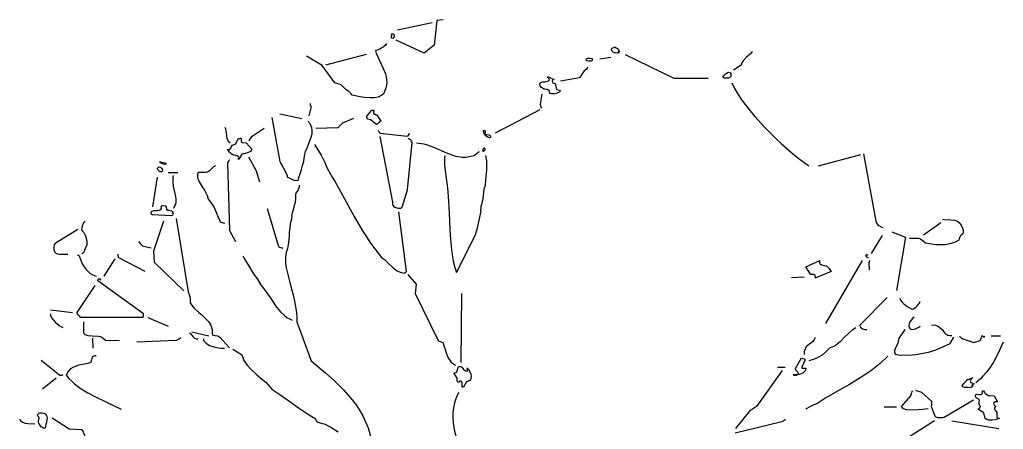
# Model space of a CAD drawing. Header units: metres. Extents: x -5.8 to 5, y 0 to 11.2.
# Drawn here: x -4.79 to 4.78, y 7.19 to 11.17 of the extents above; entities that cross this region are included whole.
import ezdxf

# ---------------------------------------------------------------- set-up
doc = ezdxf.new("R2010")
doc.units = ezdxf.units.M
doc.header["$LTSCALE"] = 0.2

msp = doc.modelspace()

# ---------------------------------------------------------------- linework, layer by layer
at = {"flags": 128}
for points in [[(-0.6679, 11.1704), (-0.7277, 11.161), (-0.7544, 10.9219), (-0.8504, 10.8465), (-1.1256, 10.9723)], [(-0.7749, 11.1405), (-1.1099, 11.0698)], [(-1.146, 11.0289), (-1.1445, 11.0242), (-1.1429, 11.0163), (-1.1445, 11.0116), (-1.146, 11.0053), (-1.1476, 10.999), (-1.1523, 10.9911), (-1.1555, 10.988), (-1.1665, 10.9896), (-1.1696, 10.9943), (-1.1696, 11.0084), (-1.1665, 11.0163), (-1.1649, 11.0257), (-1.1602, 11.0352), (-1.1523, 11.032), (-1.1476, 11.0289), (-1.146, 11.0289), (-1.146, 11.0289)], [(-1.2184, 10.9377), (-1.2294, 10.9235), (-1.2404, 10.9125), (-1.2514, 10.9031), (-1.2703, 10.8921), (-1.2829, 10.8842), (-1.308, 10.8748), (-1.3253, 10.87), (-1.319, 10.8449), (-1.2876, 10.7725), (-1.2498, 10.697), (-1.2294, 10.6436), (-1.2215, 10.6168), (-1.2168, 10.5901), (-1.2152, 10.5618), (-1.2168, 10.5351), (-1.2231, 10.5052), (-1.2483, 10.4486), (-1.264, 10.436), (-1.2986, 10.4187), (-1.3348, 10.4108), (-1.3741, 10.4092), (-1.4339, 10.4155), (-1.4747, 10.4218), (-1.5518, 10.4375), (-1.5549, 10.4391), (-1.5628, 10.4486), (-1.5722, 10.4596), (-1.5754, 10.4659), (-1.5801, 10.469), (-1.5848, 10.4753), (-1.5927, 10.48), (-1.6068, 10.4879), (-1.6131, 10.491), (-1.6587, 10.5366), (-1.7201, 10.5555), (-1.8428, 10.7238), (-1.9953, 10.8166)], [(1.0101, 10.8999), (1.0164, 10.8968), (1.0227, 10.8921), (1.0306, 10.8858), (1.0384, 10.8763), (1.0447, 10.8606), (1.0384, 10.8527), (1.0353, 10.8465), (1.0416, 10.8543), (1.0463, 10.8669), (1.0431, 10.8669), (1.0243, 10.8465), (1.0085, 10.848), (1.0007, 10.8496), (0.9865, 10.8559), (0.9755, 10.8653), (0.9692, 10.8763), (0.9692, 10.8858), (0.9755, 10.8936), (0.9834, 10.8968), (0.9912, 10.9015), (0.9944, 10.9015), (1.0007, 10.9062), (1.0023, 10.9046), (1.0038, 10.9031), (1.007, 10.8999), (1.0101, 10.8999), (1.0101, 10.8999)], [(-1.4166, 10.8307), (-1.8113, 10.7285)], [(1.1013, 10.8307), (1.5747, 10.6027), (1.9081, 10.6027)], [(2.3391, 10.8606), (2.3265, 10.8433), (2.3029, 10.8229), (2.2793, 10.8024), (2.2494, 10.771), (2.2368, 10.7505), (2.229, 10.7285), (2.1566, 10.6782)], [(0.7506, 10.7993), (0.7538, 10.7977), (0.7805, 10.7946), (0.7805, 10.7741), (0.7758, 10.7694), (0.7679, 10.7662), (0.7459, 10.7662), (0.7302, 10.771), (0.7223, 10.7773), (0.7223, 10.7835), (0.7255, 10.7883), (0.7333, 10.7946), (0.7412, 10.7961), (0.7506, 10.7993), (0.7506, 10.7993)], [(0.9645, 10.804), (0.8576, 10.7851)], [(0.7349, 10.7081), (0.7333, 10.6986), (0.727, 10.6892), (0.7207, 10.6829), (0.7097, 10.6766), (0.705, 10.6735), (0.6594, 10.6058), (0.4754, 10.5712)], [(2.1236, 10.6577), (2.1252, 10.6546), (2.1283, 10.653), (2.1299, 10.6499), (2.133, 10.6483), (2.1315, 10.642), (2.1315, 10.6247), (2.1299, 10.6168), (2.122, 10.6074), (2.1142, 10.6043), (2.1063, 10.6027), (2.078, 10.6027), (2.0638, 10.6011), (2.056, 10.609), (2.0544, 10.6168), (2.0607, 10.6294), (2.078, 10.6451), (2.1047, 10.6609), (2.1063, 10.6593), (2.1236, 10.6577), (2.1236, 10.6577)], [(0.3527, 10.6153), (0.4125, 10.5901), (0.4046, 10.5885), (0.3968, 10.5822), (0.3936, 10.5744), (0.3952, 10.5634), (0.3983, 10.5571), (0.4094, 10.5539), (0.4235, 10.5508), (0.4361, 10.491), (0.4518, 10.4894), (0.4675, 10.4863), (0.4738, 10.4784), (0.4597, 10.4643), (0.4424, 10.4548), (0.4156, 10.4486), (0.3858, 10.4486), (0.3716, 10.4517), (0.37, 10.4548), (0.3685, 10.4596), (0.3685, 10.4659), (0.3669, 10.4706), (0.3622, 10.4784), (0.3512, 10.4879), (0.3433, 10.491), (0.337, 10.4926), (0.3229, 10.4942), (0.315, 10.4957), (0.3071, 10.4973), (0.2977, 10.5036), (0.2883, 10.5115), (0.2757, 10.5288), (0.2725, 10.5461), (0.282, 10.5602), (0.3024, 10.5665), (0.3213, 10.5665), (0.3339, 10.5681), (0.3575, 10.5759), (0.3637, 10.5822), (0.3653, 10.5854), (0.359, 10.5995), (0.348, 10.6121), (0.348, 10.6137), (0.3527, 10.6153), (0.3527, 10.6153)], [(2.1393, 10.5555), (2.1661, 10.5005), (2.2353, 10.3919), (2.317, 10.2834), (2.3626, 10.2284), (2.4617, 10.1214), (2.5655, 10.0176), (2.619, 9.9673), (2.7275, 9.873), (2.781, 9.8289), (2.8879, 9.7487)], [(0.2914, 10.447), (0.2772, 10.3495), (0.2788, 10.34), (0.2804, 10.3338), (0.282, 10.3275), (0.2835, 10.3212), (0.2883, 10.3133), (0.2914, 10.3102)], [(-1.9607, 10.3558), (-1.9607, 10.3448), (-1.9591, 10.34), (-1.9576, 10.3369), (-1.956, 10.3338), (-1.9544, 10.329), (-1.9513, 10.3259), (-1.9749, 10.2347)], [(-2.2564, 10.2551), (-2.0425, 10.2095)], [(-1.3411, 10.2897), (-1.3426, 10.2834), (-1.3442, 10.2803), (-1.3442, 10.2646), (-1.3411, 10.2551), (-1.3379, 10.2535), (-1.3269, 10.2504), (-1.3175, 10.2457), (-1.3112, 10.2441), (-1.2734, 10.1828), (-1.2829, 10.1796), (-1.2876, 10.1765), (-1.2907, 10.1718), (-1.2955, 10.167), (-1.3033, 10.1608), (-1.3096, 10.156), (-1.3159, 10.1529), (-1.3301, 10.1639), (-1.3442, 10.1749), (-1.3584, 10.1859), (-1.3741, 10.1954), (-1.3867, 10.2001), (-1.4024, 10.2032), (-1.404, 10.2064), (-1.4055, 10.2095), (-1.4071, 10.2127), (-1.4087, 10.2158), (-1.4103, 10.2205), (-1.4103, 10.2331), (-1.3599, 10.2897), (-1.3411, 10.2897), (-1.3411, 10.2897)], [(0.2725, 10.2944), (-0.1631, 10.0664)], [(-2.3319, 10.2189), (-2.2564, 9.7912), (-2.2454, 9.7739), (-2.2344, 9.7566), (-2.2186, 9.7283), (-2.2013, 9.6905), (-2.1887, 9.6606), (-2.1793, 9.6402), (-2.1652, 9.6323), (-2.1274, 9.6135), (-2.1133, 9.6087), (-2.0771, 9.6103), (-2.0661, 9.6465), (-2.0582, 9.6732), (-2.0456, 9.7125), (-2.0346, 9.7519), (-2.0236, 9.7943), (-2.0173, 9.8226), (-2.0158, 9.8446), (-2.0047, 9.8887), (-1.9874, 9.9327), (-1.9701, 9.9767), (-1.9528, 10.0192), (-1.9418, 10.0601), (-1.9403, 10.101), (-1.9434, 10.1199), (-1.9607, 10.1592), (-1.967, 10.1655), (-1.9717, 10.1702), (-1.9764, 10.1765), (-1.978, 10.1796), (-1.9812, 10.1843)], [(-1.5377, 10.2095), (-1.6446, 10.1639), (-1.6902, 10.1183), (-1.9041, 10.112)], [(-2.7911, 10.1262), (-2.7848, 10.1089), (-2.7801, 10.09), (-2.7785, 10.0695), (-2.7706, 10.0176), (-2.7565, 9.9893), (-2.7392, 9.9736)], [(-2.4089, 10.112), (-2.5332, 10.0286), (-2.5473, 10.0129), (-2.5568, 9.9909)], [(-1.2986, 10.0963), (-1.297, 10.0884), (-1.2939, 10.0837), (-1.2892, 10.0774), (-1.286, 10.0711), (-1.2797, 10.0664), (-1.0187, 10.0365), (-1.0139, 10.0397), (-1.0077, 10.0428), (-0.9982, 10.0538), (-0.9982, 10.0664)], [(-0.2559, 10.0916), (-0.2575, 10.0884), (-0.2575, 10.079), (-0.259, 10.0743), (-0.2606, 10.0695), (-0.2622, 10.0664), (-0.259, 10.0585), (-0.248, 10.0538), (-0.2197, 10.0507), (-0.2119, 10.0459), (-0.2071, 10.0428), (-0.2024, 10.0349), (-0.2056, 10.0286), (-0.215, 10.0224), (-0.2244, 10.0239), (-0.2355, 10.0286), (-0.2528, 10.0428), (-0.2716, 10.0695), (-0.2763, 10.0853), (-0.2763, 10.0916), (-0.2748, 10.0947), (-0.2606, 10.0916), (-0.2559, 10.0916), (-0.2559, 10.0916)], [(-2.6385, 10.0192), (-2.6338, 10.0176), (-2.6291, 10.0129), (-2.6307, 10.0019), (-2.6307, 9.9893), (-2.6291, 9.9846), (-2.6181, 9.9752), (-2.5851, 9.972), (-2.5788, 9.9705), (-2.5285, 9.9123), (-2.5332, 9.8997), (-2.541, 9.8903), (-2.5709, 9.8745), (-2.5929, 9.8682), (-2.6244, 9.8619), (-2.6527, 9.8132), (-2.6621, 9.8132), (-2.6621, 9.8179), (-2.6574, 9.8195), (-2.648, 9.8289), (-2.6495, 9.8321), (-2.6621, 9.8415), (-2.67, 9.8462), (-2.6779, 9.8494), (-2.6841, 9.8509), (-2.6983, 9.8525), (-2.7046, 9.8525), (-2.7203, 9.8604), (-2.7345, 9.8714), (-2.7455, 9.884), (-2.7565, 9.8981), (-2.7644, 9.9123), (-2.7565, 9.9076), (-2.7455, 9.9091), (-2.7423, 9.9091), (-2.7329, 9.9201), (-2.7235, 9.9437), (-2.7219, 9.9469), (-2.7187, 9.95), (-2.714, 9.9516), (-2.7046, 9.9547), (-2.6999, 9.9579), (-2.6936, 9.9594), (-2.6841, 9.9657), (-2.6574, 10.0161), (-2.6448, 10.0161), (-2.6385, 10.0192), (-2.6385, 10.0192)], [(-1.9198, 9.9579), (-1.8789, 9.8965), (-1.8538, 9.8525), (-1.8192, 9.7817), (-1.7971, 9.733), (-1.7468, 9.6386), (-1.7169, 9.5946), (-1.6116, 9.3996), (-1.5329, 9.2565), (-1.4527, 9.1165), (-1.3647, 8.9844), (-1.3332, 8.9419), (-1.2656, 8.8601), (-1.2388, 8.8397), (-1.2011, 8.8051), (-1.1523, 8.7579), (-1.113, 8.7296), (-1.0847, 8.7154), (-1.047, 8.7076), (-1.0422, 8.7092), (-1.0391, 8.7107), (-1.0344, 8.7123), (-1.0312, 8.7139), (-1.0297, 8.717), (-1.025, 8.7217), (-1.0973, 9.3036)], [(-1.2844, 10.0349), (-1.1586, 9.3964), (-1.1586, 9.376), (-1.1571, 9.3713), (-1.1555, 9.3681), (-1.1492, 9.3587), (-1.1382, 9.3492), (-1.1193, 9.3414), (-1.1067, 9.3367), (-1.08, 9.3382), (-1.0768, 9.3398), (-1.0706, 9.3445), (-1.0674, 9.3492), (-1.0139, 9.5175), (-0.9699, 9.9752), (-0.9715, 9.9815), (-0.9778, 9.994), (-0.9825, 9.9988), (-0.9919, 10.0051), (-1.0014, 10.0113), (-1.0061, 10.0161)], [(-0.9274, 9.9736), (-0.8567, 9.9626), (-0.8221, 9.9532), (-0.7529, 9.9264), (-0.6506, 9.8824), (-0.5814, 9.8557), (-0.5468, 9.8446), (-0.4777, 9.8336), (-0.4431, 9.8336), (-0.3644, 9.8494), (-0.3503, 9.8619), (-0.3408, 9.8698), (-0.333, 9.8761), (-0.3251, 9.884), (-0.3172, 9.8887)], [(-0.2638, 9.9233), (-0.2638, 9.9201), (-0.2606, 9.917), (-0.2606, 9.9076), (-0.2622, 9.9028), (-0.2669, 9.8965), (-0.2716, 9.8887), (-0.2779, 9.8903), (-0.2795, 9.8934), (-0.2811, 9.8965), (-0.2795, 9.9044), (-0.2779, 9.9123), (-0.2716, 9.9233), (-0.2638, 9.9233), (-0.2638, 9.9233)], [(3.3912, 9.8572), (2.9807, 9.7471)], [(3.4211, 9.8667), (3.539, 9.2124), (3.5422, 9.203), (3.5469, 9.1951), (3.5579, 9.181), (3.5689, 9.1684), (3.5909, 9.1558), (3.6035, 9.1511)], [(-3.4155, 9.7896), (-3.362, 9.7754), (-3.3667, 9.766), (-3.373, 9.7629), (-3.3856, 9.7644), (-3.3997, 9.7707), (-3.4186, 9.7833), (-3.4249, 9.7896), (-3.4155, 9.7896), (-3.4155, 9.7896)], [(-2.7455, 9.8053), (-2.7486, 9.8038), (-2.7549, 9.7959), (-2.7596, 9.7896), (-2.7612, 9.7849), (-2.7644, 9.7754), (-2.7455, 9.1196), (-2.6857, 9.0127)], [(-2.5615, 9.8368), (-2.486, 9.7015), (-2.4545, 9.5946)], [(-0.6522, 9.8509), (-0.6554, 9.8258), (-0.6538, 9.7534), (-0.6491, 9.7047), (-0.6396, 9.6308), (-0.6318, 9.582), (-0.6239, 9.5317), (-0.6176, 9.4562), (-0.6082, 9.2942), (-0.6019, 9.1306), (-0.6003, 9.0756), (-0.5909, 8.9671), (-0.5767, 8.8617), (-0.5673, 8.8114), (-0.5547, 8.7611), (-0.539, 8.7123), (-0.355, 9.0709), (-0.3361, 9.1354), (-0.3125, 9.2329), (-0.3015, 9.2958), (-0.2968, 9.3587), (-0.2889, 9.387), (-0.2842, 9.4011), (-0.2795, 9.4279), (-0.2748, 9.4656), (-0.2732, 9.4892), (-0.2669, 9.5254), (-0.2559, 9.5631), (-0.248, 9.6559), (-0.2449, 9.6748), (-0.2433, 9.711), (-0.2417, 9.7471), (-0.2433, 9.7817), (-0.2433, 9.799), (-0.2512, 9.8509)], [(-3.4312, 9.7393), (-3.4155, 9.7377), (-3.4092, 9.7314), (-3.4044, 9.7267), (-3.3982, 9.7173), (-3.3966, 9.711), (-3.3982, 9.6984), (-3.4013, 9.6905), (-3.4155, 9.6905), (-3.4217, 9.6921), (-3.4265, 9.6952), (-3.4312, 9.7), (-3.4375, 9.7078), (-3.4453, 9.7251), (-3.4438, 9.7283), (-3.4343, 9.7377), (-3.4312, 9.7393), (-3.4312, 9.7393)], [(-3.34, 9.6858), (-3.2487, 9.6858)], [(-2.8823, 9.7503), (-2.8996, 9.7408), (-2.9405, 9.7015), (-2.9594, 9.6889), (-2.9735, 9.6858), (-3.049, 9.6858), (-3.0553, 9.6701), (-3.0569, 9.6402), (-3.0537, 9.626), (-3.0412, 9.5946), (-3.0113, 9.5458), (-2.9893, 9.5128), (-2.9625, 9.4609), (-2.9515, 9.4263), (-2.9106, 9.3713), (-2.8949, 9.3445), (-2.8697, 9.2895), (-2.854, 9.2502), (-2.8493, 9.236), (-2.8367, 9.2108), (-2.8351, 9.2061), (-2.8304, 9.203), (-2.8194, 9.1998), (-2.8131, 9.1983), (-2.8068, 9.1967), (-2.7911, 9.192)], [(-3.4469, 9.6402), (-3.4925, 9.3508)], [(-3.2928, 9.6543), (-3.2975, 9.6339), (-3.2975, 9.5946), (-3.2912, 9.5521), (-3.2723, 9.4688), (-3.2676, 9.4279), (-3.266, 9.4074), (-3.2676, 9.3886), (-3.2723, 9.3697), (-3.2896, 9.3335)], [(-2.0676, 9.5631), (-2.0676, 9.5427), (-2.0739, 9.5254), (-2.0787, 9.5159), (-2.096, 9.4908), (-2.1022, 9.4719), (-2.1022, 9.4247), (-2.107, 9.3949), (-2.1195, 9.3508), (-2.1274, 9.3225), (-2.1353, 9.2926), (-2.14, 9.2785), (-2.1431, 9.2313), (-2.1541, 9.1857), (-2.1589, 9.1432), (-2.1636, 9.1023), (-2.1652, 9.063), (-2.1714, 9.0032), (-2.173, 8.9844), (-2.1809, 8.9451), (-2.1935, 8.9057), (-2.2013, 8.8617), (-2.1998, 8.7988), (-2.1935, 8.7595), (-2.1604, 8.6274), (-2.14, 8.5424), (-2.1274, 8.4968), (-2.1164, 8.4512), (-2.1038, 8.3836), (-2.0991, 8.3616), (-2.0944, 8.3191), (-2.0912, 8.2767), (-2.0912, 8.2342), (-1.9497, 7.8536), (-1.8113, 7.7372), (-1.7201, 7.6554), (-1.632, 7.5689), (-1.5518, 7.4762), (-1.5141, 7.4258), (-1.481, 7.3739), (-1.4496, 7.3189), (-1.4213, 7.2623), (-1.3961, 7.2025), (-1.3599, 7.0735)], [(-3.3997, 9.365), (-3.3698, 9.3618), (-3.3604, 9.3587), (-3.3604, 9.3398), (-3.3588, 9.3335), (-3.3573, 9.3288), (-3.351, 9.3194), (-3.3352, 9.3178), (-3.3085, 9.3131), (-3.3069, 9.3099), (-3.3038, 9.3052), (-3.2928, 9.2895), (-3.2944, 9.2832), (-3.2959, 9.2785), (-3.2975, 9.2753), (-3.2991, 9.2706), (-3.3054, 9.2659), (-3.3085, 9.2627), (-3.4941, 9.2738), (-3.4988, 9.2769), (-3.502, 9.2785), (-3.5035, 9.2832), (-3.5051, 9.2863), (-3.5051, 9.2958), (-3.5004, 9.3084), (-3.4815, 9.3162), (-3.4406, 9.3162), (-3.4265, 9.3194), (-3.4202, 9.3209), (-3.4123, 9.3257), (-3.4076, 9.3335), (-3.406, 9.3398), (-3.4076, 9.3508), (-3.4092, 9.3587), (-3.4076, 9.3603), (-3.4044, 9.3618), (-3.4029, 9.3634), (-3.3997, 9.365), (-3.3997, 9.365)], [(-2.3775, 9.3335), (-2.2674, 8.9671), (-2.2611, 8.9592), (-2.2501, 8.9561), (-2.2438, 8.9545), (-2.2375, 8.9529), (-2.2249, 8.9482)], [(-4.1499, 9.2108), (-4.1609, 9.1983), (-4.1735, 9.1762), (-4.1782, 9.1637), (-4.1814, 9.1448), (-4.1829, 9.1322), (-4.1798, 9.1196), (-4.1625, 9.1008), (-4.1499, 9.0772), (-4.142, 9.0599), (-4.1373, 9.0426), (-4.1326, 9.0127), (-4.131, 8.9828), (-4.1656, 8.9042), (-4.1688, 8.9026), (-4.1719, 8.901), (-4.1735, 8.8979), (-4.1766, 8.8963), (-4.1798, 8.8947)], [(-3.3856, 9.2108), (-3.4831, 8.9215), (-3.4768, 8.8145), (-3.1874, 8.5346)], [(-3.2629, 9.2376), (-3.1481, 8.5236), (-3.1355, 8.5), (-3.1292, 8.4748), (-3.1276, 8.4607), (-3.1261, 8.4166), (-3.1151, 8.3978), (-3.0883, 8.3663), (-3.0427, 8.3238), (-3.0097, 8.2971), (-2.9782, 8.2672), (-2.9499, 8.2358), (-2.9279, 8.1996), (-2.9138, 8.1556), (-2.9138, 8.121), (-2.909, 8.11), (-2.9059, 8.1052), (-2.8839, 8.0989), (-2.8587, 8.0958), (-2.8477, 8.0911), (-2.8383, 8.0832), (-2.7455, 7.9794)], [(4.187, 9.2313), (4.2058, 9.2281), (4.2719, 9.225), (4.3065, 9.2203), (4.3269, 9.214), (4.3364, 9.2093), (4.3537, 9.1967), (4.3553, 9.192), (4.371, 9.1715), (4.3836, 9.1432), (4.3883, 9.1212), (4.3883, 9.1055), (4.3851, 9.0897), (4.371, 9.0772), (4.3631, 9.0677), (4.36, 9.0599), (4.3553, 9.052), (4.3474, 9.0284), (4.3128, 9.008), (4.2735, 8.9938), (4.231, 8.9859), (4.209, 8.9828), (4.165, 8.9812), (4.1225, 8.9828), (4.08, 8.9875), (4.0234, 8.9985), (4.0014, 9.0158), (3.9872, 9.0284), (3.9747, 9.0363), (3.9589, 9.0441), (3.8661, 9.0441)], [(4.1712, 9.1967), (4.0045, 9.0756)], [(-4.2191, 9.1306), (-4.4393, 8.9938), (-4.4487, 8.9812), (-4.4519, 8.9702), (-4.4534, 8.9576), (-4.4519, 8.9372), (-4.4456, 8.9136), (-4.4346, 8.901), (-4.4204, 8.8947), (-4.3984, 8.89), (-4.3575, 8.89), (-4.3402, 8.8916), (-4.3166, 8.8916)], [(3.6963, 9.1086), (3.8284, 9.0551), (3.7419, 8.5393)], [(-3.6293, 9.0127), (-3.6105, 8.9922), (-3.59, 8.9734), (-3.5806, 8.9686), (-3.5082, 8.9529)], [(3.6004, 9.074), (3.4934, 8.8963)], [(-4.2254, 8.8853), (-4.2254, 8.8837), (-4.216, 8.8806), (-4.2112, 8.8774), (-4.2081, 8.8759), (-4.1766, 8.7957), (-4.1593, 8.7673), (-4.1389, 8.7406), (-4.1027, 8.7076), (-4.0744, 8.6887), (-4.043, 8.6761)], [(-3.859, 8.8444), (-3.9659, 8.6777)], [(-3.8322, 8.89), (-3.8322, 8.879), (-3.8306, 8.8743), (-3.8291, 8.8711), (-3.8275, 8.8633), (-3.8244, 8.8601), (-3.568, 8.7265)], [(-2.6165, 8.8743), (-2.6071, 8.8538), (-2.5505, 8.7642), (-2.5174, 8.7107), (-2.4703, 8.64), (-2.4357, 8.5849), (-2.3995, 8.5393), (-2.3507, 8.4685), (-2.2863, 8.3742), (-2.2501, 8.3317), (-2.2092, 8.294), (-2.1872, 8.2767), (-2.1353, 8.2484)], [(2.9964, 8.8287), (2.9933, 8.824), (2.9917, 8.8208), (2.9917, 8.8067), (2.9933, 8.8019), (2.9964, 8.7972), (3.0012, 8.7941), (3.0122, 8.7878), (3.0295, 8.7831), (3.0546, 8.7784), (3.0641, 8.7736), (3.0719, 8.7658), (3.0861, 8.7532), (3.1065, 8.7217), (2.9508, 8.6573), (2.954, 8.6635), (2.954, 8.6714), (2.9508, 8.6777), (2.9508, 8.6871), (2.9461, 8.6903), (2.9383, 8.6919), (2.9162, 8.6919), (2.9099, 8.6934), (2.9052, 8.6981), (2.8596, 8.7689), (2.9964, 8.8287)], [(3.4069, 8.8287), (3.0515, 8.2185)], [(3.4683, 8.8554), (3.4635, 8.8554), (3.4604, 8.857), (3.4588, 8.8601), (3.451, 8.8664), (3.4447, 8.8743), (3.4447, 8.8837), (3.4462, 8.8884), (3.4604, 8.8853), (3.4651, 8.8853)], [(3.4793, 8.8287), (3.4714, 8.8082), (3.4714, 8.7784), (3.4745, 8.7611), (3.4761, 8.7375)], [(-4.054, 8.5849), (-4.2301, 8.3254), (-4.2301, 8.3176), (-4.2254, 8.3097), (-4.2222, 8.305), (-4.2175, 8.3003), (-4.2081, 8.2924), (-4.1955, 8.2798), (-3.5853, 8.2798), (-3.5837, 8.2845), (-3.5822, 8.2892), (-3.5822, 8.3065), (-3.5806, 8.3097), (-4.0257, 8.6321), (-4.0241, 8.6415), (-4.0194, 8.6478), (-4.0147, 8.6525), (-4.0021, 8.651), (-3.9974, 8.6447), (-3.9989, 8.6415), (-4.0021, 8.6368)], [(-1.0092, 8.6919), (-0.929, 8.6006), (-0.94, 8.5094), (-0.7151, 8.0533), (-0.7136, 8.0486), (-0.7088, 8.0455), (-0.6978, 8.0423), (-0.6852, 8.0376), (-0.6695, 8.0313), (-0.6506, 7.9747), (-0.6302, 7.9118), (-0.6176, 7.8819), (-0.5893, 7.841), (-0.5767, 7.83), (-0.5468, 7.8127)], [(2.8423, 8.6683), (2.7212, 8.662)], [(-0.4887, 8.5078), (-0.495, 7.8379)], [(3.6507, 8.4685), (3.3865, 8.2027), (3.3849, 8.1965), (3.388, 8.1854), (3.3975, 8.1744), (3.4116, 8.1666), (3.4337, 8.1603), (3.4525, 8.1587)], [(3.7734, 8.4622), (3.7812, 8.4449), (3.7969, 8.4229), (3.8111, 8.4088), (3.8441, 8.3836), (3.8724, 8.3663), (3.8945, 8.3553), (3.9055, 8.3584), (3.9291, 8.3757), (3.9464, 8.393), (3.9574, 8.4072), (3.9668, 8.4182), (3.9668, 8.4324)], [(-4.4865, 8.3506), (-4.2726, 8.3254)], [(-4.4865, 8.3097), (-4.4865, 8.2955), (-4.4786, 8.2782), (-4.4597, 8.2515), (-4.4377, 8.2279), (-4.4125, 8.2059), (-4.4031, 8.198), (-4.3842, 8.187), (-4.3654, 8.1792)], [(-4.1656, 8.2326), (-4.1656, 8.1288), (-4.1578, 8.1178), (-4.1468, 8.11), (-4.1216, 8.1005), (-4.0791, 8.0958), (-4.0178, 8.0927), (-4.0036, 8.0895), (-3.9753, 8.0769), (-3.9517, 8.0565), (-3.8149, 8.0518)], [(-3.5381, 8.2751), (-3.34, 8.1902)], [(3.9118, 8.2782), (3.8992, 8.2688), (3.8803, 8.2452), (3.8677, 8.2263), (3.863, 8.2122), (3.8614, 8.198), (3.8614, 8.1902), (3.8661, 8.1744), (3.8756, 8.165), (3.8882, 8.1603), (3.9102, 8.1619), (3.9243, 8.1666), (3.9589, 8.1823), (3.9715, 8.1902)], [(-3.1103, 8.1367), (-2.9452, 8.0974)], [(3.3456, 8.1744), (3.311, 8.1524), (3.2795, 8.1257), (3.2355, 8.0832), (3.193, 8.0392), (3.1443, 8.0014), (3.127, 7.992), (3.0892, 7.9763), (3.0515, 7.937), (3.0169, 7.9102), (2.9823, 7.8882), (2.9571, 7.8772), (2.932, 7.8662), (2.8895, 7.8536)], [(3.8237, 8.1587), (3.7592, 8.0675), (3.7576, 8.0392), (3.7529, 8.0219), (3.7356, 7.9873), (3.7277, 7.97), (3.723, 7.9511), (3.723, 7.9401), (3.7277, 7.9197), (3.7592, 7.9134), (3.7922, 7.9102), (3.8945, 7.9118), (3.9291, 7.9149), (4.0313, 7.9354), (4.0659, 7.9432), (4.1335, 7.9653), (4.1996, 7.992), (4.2625, 8.0219), (4.2971, 8.0832)], [(4.08, 8.2027), (4.1193, 8.1996), (4.1382, 8.1933), (4.1697, 8.1729), (4.1838, 8.1603), (4.2074, 8.1257), (4.22, 8.1147), (4.2294, 8.11), (4.2389, 8.1052), (4.2593, 8.0989), (4.2782, 8.0989)], [(-4.0776, 8.0754), (-4.0744, 7.9763)], [(-3.2173, 8.0816), (-3.2283, 8.0722), (-3.2314, 8.0675), (-3.2425, 8.0612), (-3.2472, 8.0581), (-3.2629, 8.0518), (-3.6451, 8.036)], [(-3.1324, 8.1273), (-3.1245, 8.1194), (-3.1135, 8.1068), (-3.1009, 8.0895), (-3.0852, 8.0754), (-3.0679, 8.0675), (-3.0616, 8.0675), (-3.0584, 8.0691), (-3.0537, 8.0691), (-3.0522, 8.0706)], [(-2.9987, 8.0675), (-2.9987, 8.0612), (-2.9971, 8.0581), (-2.9971, 8.0533), (-2.972, 8.025), (-2.9499, 8.0093), (-2.9389, 8.003), (-2.8965, 7.9889), (-2.8524, 7.9794), (-2.8225, 7.9763), (-2.7927, 7.9763)], [(2.9493, 8.0816), (2.9477, 8.0738), (2.9383, 8.0565), (2.9241, 8.0392), (2.9084, 8.025), (2.8738, 7.9999), (2.8612, 7.9889), (2.8565, 7.9794), (2.8518, 7.9684), (2.847, 7.9574), (2.8439, 7.9464), (2.8423, 7.9338), (2.8423, 7.9149)], [(4.3553, 8.0911), (4.3568, 8.0895), (4.3647, 8.0832), (4.3694, 8.0785), (4.3757, 8.0738), (4.3851, 8.0675), (4.4921, 8.0313), (4.555, 8.0533), (4.5581, 8.0565), (4.5597, 8.0612), (4.5613, 8.0675), (4.5628, 8.0722), (4.5644, 8.0785), (4.5723, 8.0911), (4.5739, 8.0974), (4.5754, 8.0989), (4.5864, 8.0864), (4.5896, 8.0848), (4.5927, 8.0848), (4.599, 8.0974)], [(4.7799, 8.036), (4.7311, 7.9275), (4.6871, 7.8473), (4.6541, 7.7954), (4.6179, 7.7467), (4.5786, 7.7011), (4.5566, 7.679), (4.5125, 7.6397)], [(4.6604, 8.0974), (4.7516, 8.0974)], [(-2.714, 7.9684), (-2.6275, 7.9149), (-2.6165, 7.8851), (-2.6039, 7.8583), (-2.5725, 7.8111), (-2.5379, 7.7718), (-2.4781, 7.7184), (-2.4357, 7.6838), (-2.3932, 7.646), (-2.3319, 7.5784), (-2.2564, 7.5281), (-2.1589, 7.4589), (-2.0629, 7.3897), (-1.9874, 7.3393), (-1.9293, 7.3047), (-1.9198, 7.2969), (-1.9088, 7.2843), (-1.9025, 7.2764), (-1.8978, 7.2686), (-1.8884, 7.2576), (-1.816, 7.2371), (-1.75, 7.2041), (-1.6871, 7.1648)], [(-4.5777, 7.8615), (-4.3952, 7.7152), (-4.3732, 7.7152), (-4.3701, 7.7168), (-4.3638, 7.7199)], [(-4.043, 7.9024), (-4.0571, 7.9024), (-4.0697, 7.8976), (-4.0791, 7.8882), (-4.087, 7.8646), (-4.0886, 7.8536), (-4.0917, 7.8379), (-4.1232, 7.8284), (-4.1751, 7.819), (-4.2112, 7.8111), (-4.2458, 7.8001), (-4.2616, 7.7938), (-4.2914, 7.775), (-4.315, 7.7498), (-4.3323, 7.7152), (-4.3072, 7.6838), (-4.2789, 7.6554), (-4.2506, 7.6303), (-4.1876, 7.5831), (-4.1232, 7.5422), (-4.054, 7.506), (-3.947, 7.4541), (-3.7992, 7.3834)], [(2.8282, 7.8772), (2.8297, 7.8756), (2.8423, 7.8725), (2.8455, 7.8709), (2.847, 7.8678), (2.8518, 7.863), (2.8219, 7.7923), (2.8219, 7.7844), (2.8266, 7.7813), (2.836, 7.7828), (2.8455, 7.7844), (2.858, 7.7813), (2.8549, 7.7655), (2.8486, 7.753), (2.8329, 7.7388), (2.814, 7.7262), (2.7983, 7.7215), (2.7653, 7.7168), (2.7369, 7.7168), (2.7417, 7.7152), (2.7653, 7.7152), (2.781, 7.7231), (2.7873, 7.7309), (2.7857, 7.7372), (2.7826, 7.7435), (2.77, 7.7561), (2.7621, 7.764), (2.7574, 7.7781), (2.8187, 7.8819), (2.8234, 7.8803), (2.825, 7.8788), (2.8266, 7.8772), (2.8282, 7.8772), (2.8282, 7.8772)], [(3.657, 7.8992), (3.5815, 7.8284), (3.4997, 7.764), (3.4148, 7.7058), (3.2827, 7.6256), (3.1915, 7.5737), (3.0546, 7.4935), (2.965, 7.4368), (2.9383, 7.4274), (2.9037, 7.4101), (2.8926, 7.4022), (2.8691, 7.3897), (2.858, 7.3849)], [(-0.4997, 7.8001), (-0.4871, 7.7923), (-0.4745, 7.7781), (-0.4682, 7.7703), (-0.4509, 7.7577), (-0.4352, 7.7545), (-0.432, 7.7561), (-0.4305, 7.7608), (-0.4305, 7.7703), (-0.4352, 7.7828), (-0.4383, 7.7876), (-0.4195, 7.7687), (-0.41, 7.7545), (-0.399, 7.7231), (-0.3959, 7.7058), (-0.3974, 7.6869), (-0.4022, 7.6665), (-0.4085, 7.6617), (-0.4132, 7.6586), (-0.4195, 7.657), (-0.4258, 7.6554), (-0.432, 7.6539), (-0.4399, 7.6507), (-0.4698, 7.5973), (-0.4777, 7.5988), (-0.4824, 7.602), (-0.4839, 7.613), (-0.4824, 7.6224), (-0.4824, 7.6366), (-0.4902, 7.6539), (-0.495, 7.6554), (-0.4981, 7.657), (-0.5028, 7.657), (-0.5075, 7.6554), (-0.5185, 7.6444), (-0.5248, 7.646), (-0.5264, 7.6507), (-0.528, 7.6554), (-0.5296, 7.6633), (-0.5296, 7.6853), (-0.5626, 7.7388), (-0.5453, 7.7404), (-0.5343, 7.7467), (-0.5185, 7.8001), (-0.4997, 7.8001), (-0.4997, 7.8001)], [(2.6284, 7.7608), (2.3799, 7.4101), (2.3123, 7.3645), (2.1755, 7.1962)], [(2.5828, 7.7923), (2.6583, 7.7923)], [(-4.4298, 7.6853), (-4.5619, 7.5784)], [(4.4764, 7.6853), (4.4716, 7.679), (4.4669, 7.6759), (4.4591, 7.6617), (4.4575, 7.6554), (4.4591, 7.6492), (4.4622, 7.6429), (4.4732, 7.6397), (4.4795, 7.6366), (4.4952, 7.6319), (4.4936, 7.6287), (4.4795, 7.6208), (4.4748, 7.6161), (4.4748, 7.613), (4.4842, 7.6098), (4.4764, 7.6004), (4.4638, 7.5941), (4.4528, 7.5925), (4.4355, 7.5941), (4.4009, 7.5941), (4.3851, 7.6004), (4.3804, 7.6083), (4.3804, 7.613), (4.3946, 7.6334), (4.4056, 7.6444), (4.4229, 7.6602), (4.4307, 7.6712), (4.4402, 7.6727), (4.4622, 7.6822), (4.4779, 7.69), (4.4826, 7.6916), (4.4764, 7.6853), (4.4764, 7.6853)], [(3.896, 7.5627), (3.8945, 7.5595), (3.8913, 7.5548), (3.8866, 7.5422), (3.8834, 7.5359), (3.8819, 7.5281), (3.8819, 7.517), (3.7859, 7.4101), (3.7954, 7.3991), (3.808, 7.3912), (3.8363, 7.3818), (3.8693, 7.3771), (3.9589, 7.3802), (3.9951, 7.3849), (4.0486, 7.3912)], [(3.9259, 7.5674), (3.9857, 7.5485), (4.0832, 7.4573), (4.0816, 7.4494), (4.0816, 7.4243), (4.08, 7.418), (4.0785, 7.4101), (4.1131, 7.3189), (4.1241, 7.3095), (4.1429, 7.3047), (4.1901, 7.3047), (4.2058, 7.3063), (4.4905, 7.4762)], [(4.588, 7.5627), (4.5959, 7.5501), (4.6006, 7.5422), (4.6179, 7.5265), (4.6273, 7.5218), (4.632, 7.5186), (4.6446, 7.517), (4.6478, 7.5155), (4.6902, 7.5139), (4.7248, 7.4557), (4.7185, 7.4541), (4.6997, 7.4541), (4.695, 7.4526), (4.6902, 7.4526), (4.6871, 7.4478), (4.6855, 7.44), (4.6871, 7.4337), (4.695, 7.4211), (4.7012, 7.4133), (4.706, 7.4101), (4.6934, 7.396), (4.695, 7.3849), (4.6997, 7.3787), (4.7044, 7.3708), (4.7201, 7.3488), (4.717, 7.3441), (4.7154, 7.3362), (4.7154, 7.3142), (4.717, 7.3079), (4.7217, 7.3016), (4.728, 7.2984), (4.7437, 7.2953), (4.7185, 7.2859), (4.6997, 7.2811), (4.6714, 7.2764), (4.6399, 7.278), (4.621, 7.2827), (4.6022, 7.2922), (4.5912, 7.3488), (4.5393, 7.3802), (4.5393, 7.3865), (4.544, 7.3928), (4.5471, 7.3944), (4.555, 7.4038), (4.5581, 7.4101), (4.5518, 7.418), (4.5455, 7.4321), (4.544, 7.4384), (4.544, 7.4557), (4.5471, 7.4714), (4.5377, 7.4809), (4.5251, 7.4887), (4.5172, 7.495), (4.5094, 7.506), (4.5078, 7.517), (4.5109, 7.5249), (4.5204, 7.5312), (4.5455, 7.5281), (4.5597, 7.5281), (4.5707, 7.5328), (4.5739, 7.5343), (4.5754, 7.5391), (4.577, 7.5469), (4.5786, 7.5579), (4.5817, 7.5611), (4.588, 7.5627), (4.588, 7.5627)], [(-0.5185, 7.5469), (-0.5406, 7.495), (-0.5563, 7.4463), (-0.5657, 7.3975), (-0.572, 7.3488), (-0.5736, 7.3), (-0.5704, 7.2528), (-0.5641, 7.2057), (-0.5547, 7.1585), (-0.528, 7.0673), (-0.4918, 6.976), (-0.4493, 6.8864), (-0.4037, 6.7983)], [(3.6208, 7.4085), (3.7419, 7.4085)], [(-4.7853, 7.2874), (-4.7837, 7.2827), (-4.7806, 7.278), (-4.7774, 7.2733), (-4.757, 7.2576), (-4.7334, 7.2481), (-4.7066, 7.2434), (-4.639, 7.2418)], [(-4.5777, 7.3488), (-4.573, 7.3472), (-4.5509, 7.3441), (-4.5447, 7.3425), (-4.5321, 7.3346), (-4.5242, 7.3205), (-4.5211, 7.3142), (-4.5195, 7.2984), (-4.5211, 7.2811), (-4.5258, 7.2544), (-4.5305, 7.2355), (-4.5352, 7.2182), (-4.5368, 7.2009), (-4.5494, 7.2009), (-4.5557, 7.2025), (-4.5604, 7.2041), (-4.5682, 7.2088), (-4.573, 7.2104), (-4.5824, 7.2214), (-4.5903, 7.2308), (-4.5965, 7.2418), (-4.5981, 7.2465), (-4.6013, 7.2576), (-4.6028, 7.2607), (-4.6028, 7.2717), (-4.5997, 7.2811), (-4.5981, 7.2874), (-4.5965, 7.2937), (-4.5965, 7.3032), (-4.5997, 7.3047), (-4.6028, 7.3095), (-4.6091, 7.3173), (-4.6123, 7.3236), (-4.6091, 7.3315), (-4.6028, 7.3393), (-4.5965, 7.3441), (-4.5887, 7.3472), (-4.5777, 7.3488), (-4.5777, 7.3488)], [(-4.4707, 7.3016), (-4.304, 7.1946), (-4.1829, 7.1852), (-4.1688, 7.1648), (-4.1593, 7.1396), (-4.1546, 7.1223), (-4.1499, 7.105), (-4.1436, 7.0877), (-4.1357, 7.0735), (-3.7835, 6.9666), (-3.233, 7.0122), (-3.2314, 7.0154), (-3.2283, 7.0201), (-3.2252, 7.0248), (-3.2236, 7.0264)], [(2.6599, 7.2874), (2.6504, 7.278), (2.6457, 7.2733), (2.6379, 7.2686), (2.6269, 7.2623), (2.6143, 7.2576), (2.1708, 7.1506)], [(4.1099, 7.2717), (3.7545, 7.0437), (3.7718, 7.0327), (3.7922, 7.0232), (3.8331, 7.0122), (3.9007, 7.0091), (3.9715, 7.0091), (3.9951, 7.0106), (4.0407, 7.0091), (4.1099, 6.9965), (4.1288, 6.9981), (4.187, 7.0091), (4.2436, 7.0185), (4.3159, 7.0248), (4.3663, 7.0232), (4.3993, 7.0185)], [(4.2782, 7.2717), (4.7358, 7.1962)]]:
    msp.add_lwpolyline(points, dxfattribs=at)

doc.saveas('drawing.dxf')
